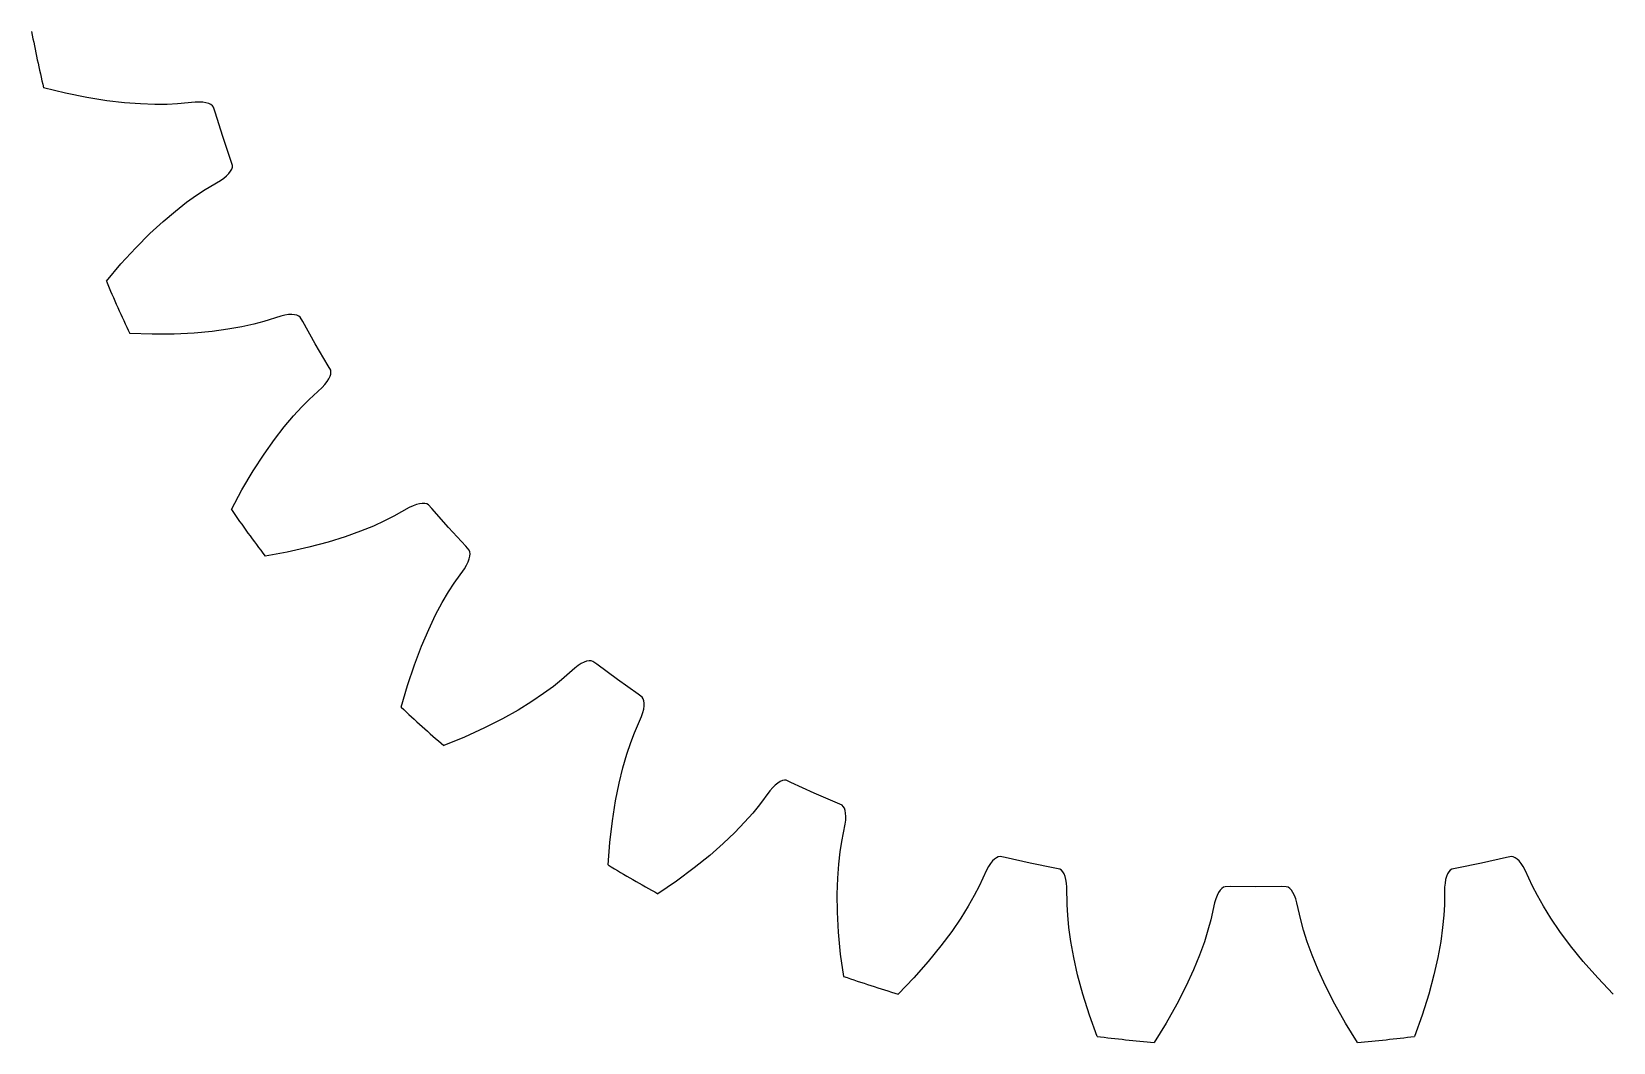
# Model space of a CAD drawing. Extents: x -16 to 23.7, y -15.9 to 15.9.
# Drawn here: x -15.72 to 4.59, y -15.95 to -2.97 of the extents above; entities that cross this region are included whole.
import ezdxf

# ---------------------------------------------------------------- set-up
doc = ezdxf.new("R2010")
doc.units = 0

msp = doc.modelspace()

# ---------------------------------------------------------------- linework, layer by layer
at = {"layer": 'layer1'}
for p, q in [((-15.29, -3.755), (-15.57, -3.686)), ((-15.013, -3.811), (-15.29, -3.755)), ((-14.759, -3.852), (-15.013, -3.811)), ((-14.529, -3.879), (-14.759, -3.852)), ((-14.323, -3.894), (-14.529, -3.879)), ((-14.142, -3.9), (-14.323, -3.894)), ((-13.984, -3.899), (-14.142, -3.9)), ((-13.851, -3.892), (-13.984, -3.899)), ((-13.624, -3.87), (-13.851, -3.892)), ((-13.571, -3.869), (-13.624, -3.87)), ((-13.524, -3.873), (-13.571, -3.869)), ((-13.484, -3.879), (-13.524, -3.873)), ((-13.449, -3.89), (-13.484, -3.879)), ((-13.421, -3.903), (-13.449, -3.89)), ((-13.4, -3.918), (-13.421, -3.903)), ((-13.385, -3.937), (-13.4, -3.918)), ((-13.365, -3.999), (-13.385, -3.937)), ((-13.267, -4.311), (-13.365, -3.999)), ((-13.163, -4.621), (-13.267, -4.311)), ((-13.143, -4.683), (-13.163, -4.621)), ((-13.297, -4.877), (-13.254, -4.846)), ((-13.254, -4.846), (-13.218, -4.816)), ((-13.218, -4.816), (-13.189, -4.787)), ((-13.189, -4.787), (-13.167, -4.759)), ((-13.167, -4.759), (-13.152, -4.732)), ((-13.152, -4.732), (-13.144, -4.706)), ((-13.144, -4.706), (-13.143, -4.683)), ((-13.733, -5.157), (-13.605, -5.066)), ((-13.605, -5.066), (-13.493, -4.993)), ((-13.493, -4.993), (-13.297, -4.877)), ((-14.034, -5.402), (-13.877, -5.269)), ((-13.877, -5.269), (-13.733, -5.157)), ((-14.204, -5.559), (-14.034, -5.402)), ((-14.386, -5.741), (-14.204, -5.559)), ((-14.577, -5.949), (-14.386, -5.741)), ((-14.763, -6.169), (-14.577, -5.949)), ((-12.739, -6.687), (-12.868, -6.721)), ((-12.521, -6.618), (-12.739, -6.687)), ((-12.47, -6.606), (-12.521, -6.618)), ((-12.424, -6.6), (-12.47, -6.606)), ((-12.382, -6.598), (-12.424, -6.6)), ((-12.347, -6.601), (-12.382, -6.598)), ((-12.317, -6.608), (-12.347, -6.601)), ((-12.293, -6.619), (-12.317, -6.608)), ((-12.274, -6.634), (-12.293, -6.619)), ((-12.241, -6.69), (-12.274, -6.634)), ((-12.081, -6.975), (-12.241, -6.69)), ((-14.175, -6.852), (-14.463, -6.843)), ((-13.892, -6.849), (-14.175, -6.852)), ((-13.636, -6.836), (-13.892, -6.849)), ((-13.405, -6.815), (-13.636, -6.836)), ((-13.201, -6.787), (-13.405, -6.815)), ((-13.022, -6.755), (-13.201, -6.787)), ((-12.868, -6.721), (-13.022, -6.755)), ((-11.914, -7.256), (-12.081, -6.975)), ((-11.882, -7.313), (-11.914, -7.256)), ((-11.878, -7.336), (-11.882, -7.313)), ((-11.992, -7.535), (-11.956, -7.496)), ((-11.956, -7.496), (-11.927, -7.459)), ((-11.927, -7.459), (-11.905, -7.424)), ((-11.905, -7.424), (-11.89, -7.392)), ((-11.89, -7.392), (-11.881, -7.363)), ((-11.881, -7.363), (-11.878, -7.336)), ((-12.254, -7.784), (-12.16, -7.689)), ((-12.16, -7.689), (-11.992, -7.535)), ((-12.478, -8.039), (-12.361, -7.9)), ((-12.361, -7.9), (-12.254, -7.784)), ((-12.604, -8.202), (-12.478, -8.039)), ((-12.738, -8.391), (-12.604, -8.202)), ((-12.878, -8.606), (-12.738, -8.391)), ((-13.021, -8.85), (-12.878, -8.606)), ((-13.157, -9.104), (-13.021, -8.85)), ((-10.872, -9.077), (-11.07, -9.189)), ((-10.824, -9.055), (-10.872, -9.077)), ((-10.78, -9.039), (-10.824, -9.055)), ((-10.74, -9.028), (-10.78, -9.039)), ((-10.705, -9.024), (-10.74, -9.028)), ((-10.674, -9.024), (-10.705, -9.024)), ((-10.648, -9.03), (-10.674, -9.024)), ((-10.627, -9.041), (-10.648, -9.03)), ((-10.583, -9.089), (-10.627, -9.041)), ((-10.367, -9.334), (-10.583, -9.089)), ((-11.333, -9.315), (-11.501, -9.383)), ((-11.189, -9.249), (-11.333, -9.315)), ((-11.07, -9.189), (-11.189, -9.249)), ((-10.145, -9.575), (-10.367, -9.334)), ((-11.916, -9.522), (-12.164, -9.588)), ((-11.695, -9.453), (-11.916, -9.522)), ((-11.501, -9.383), (-11.695, -9.453)), ((-12.44, -9.649), (-12.724, -9.7)), ((-12.164, -9.588), (-12.44, -9.649)), ((-10.102, -9.624), (-10.145, -9.575)), ((-10.116, -9.776), (-10.102, -9.737)), ((-10.094, -9.646), (-10.102, -9.624)), ((-10.102, -9.737), (-10.093, -9.703)), ((-10.091, -9.672), (-10.094, -9.646)), ((-10.093, -9.703), (-10.091, -9.672)), ((-10.296, -10.049), (-10.163, -9.863)), ((-10.163, -9.863), (-10.137, -9.818)), ((-10.137, -9.818), (-10.116, -9.776)), ((-10.368, -10.161), (-10.296, -10.049)), ((-10.534, -10.457), (-10.448, -10.297)), ((-10.448, -10.297), (-10.368, -10.161)), ((-10.623, -10.643), (-10.534, -10.457)), ((-10.715, -10.856), (-10.623, -10.643)), ((-10.807, -11.096), (-10.715, -10.856)), ((-10.897, -11.364), (-10.807, -11.096)), ((-8.747, -11.139), (-8.918, -11.29)), ((-8.705, -11.107), (-8.747, -11.139)), ((-8.665, -11.082), (-8.705, -11.107)), ((-8.628, -11.064), (-8.665, -11.082)), ((-8.595, -11.052), (-8.628, -11.064)), ((-8.564, -11.046), (-8.595, -11.052)), ((-8.538, -11.046), (-8.564, -11.046)), ((-8.515, -11.053), (-8.538, -11.046)), ((-8.462, -11.09), (-8.515, -11.053)), ((-8.2, -11.286), (-8.462, -11.09)), ((-10.977, -11.641), (-10.897, -11.364)), ((-9.022, -11.374), (-9.149, -11.468)), ((-8.918, -11.29), (-9.022, -11.374)), ((-7.933, -11.475), (-8.2, -11.286)), ((-9.299, -11.569), (-9.474, -11.678)), ((-9.149, -11.468), (-9.299, -11.569)), ((-7.88, -11.514), (-7.933, -11.475)), ((-7.868, -11.533), (-7.88, -11.514)), ((-7.859, -11.559), (-7.868, -11.533)), ((-7.855, -11.589), (-7.859, -11.559)), ((-9.474, -11.678), (-9.676, -11.791)), ((-7.981, -11.97), (-7.89, -11.761)), ((-7.89, -11.761), (-7.874, -11.711)), ((-7.874, -11.711), (-7.862, -11.666)), ((-7.862, -11.666), (-7.856, -11.625)), ((-7.856, -11.625), (-7.855, -11.589)), ((-9.905, -11.908), (-10.162, -12.025)), ((-9.676, -11.791), (-9.905, -11.908)), ((-8.029, -12.095), (-7.981, -11.97)), ((-10.162, -12.025), (-10.429, -12.134)), ((-8.079, -12.245), (-8.029, -12.095)), ((-8.13, -12.419), (-8.079, -12.245)), ((-8.178, -12.619), (-8.13, -12.419)), ((-6.081, -12.585), (-6.109, -12.597)), ((-6.054, -12.58), (-6.081, -12.585)), ((-6.031, -12.581), (-6.054, -12.58)), ((-5.971, -12.607), (-6.031, -12.581)), ((-8.224, -12.846), (-8.178, -12.619)), ((-6.24, -12.714), (-6.376, -12.897)), ((-6.205, -12.674), (-6.24, -12.714)), ((-6.172, -12.642), (-6.205, -12.674)), ((-6.139, -12.616), (-6.172, -12.642)), ((-6.109, -12.597), (-6.139, -12.616)), ((-5.674, -12.744), (-5.971, -12.607)), ((-5.374, -12.874), (-5.674, -12.744)), ((-8.264, -13.1), (-8.224, -12.846)), ((-6.46, -13.001), (-6.565, -13.119)), ((-6.376, -12.897), (-6.46, -13.001)), ((-5.314, -12.9), (-5.374, -12.874)), ((-5.298, -12.917), (-5.314, -12.9)), ((-5.284, -12.94), (-5.298, -12.917)), ((-5.274, -12.969), (-5.284, -12.94)), ((-5.268, -13.004), (-5.274, -12.969)), ((-8.296, -13.381), (-8.264, -13.1)), ((-6.565, -13.119), (-6.69, -13.25)), ((-5.318, -13.368), (-5.273, -13.145)), ((-5.273, -13.145), (-5.267, -13.092)), ((-5.265, -13.045), (-5.268, -13.004)), ((-5.267, -13.092), (-5.265, -13.045)), ((-8.317, -13.668), (-8.296, -13.381)), ((-6.839, -13.392), (-7.013, -13.545)), ((-6.69, -13.25), (-6.839, -13.392)), ((-5.339, -13.5), (-5.318, -13.368)), ((-7.013, -13.545), (-7.213, -13.707)), ((-5.357, -13.657), (-5.339, -13.5)), ((-3.356, -13.592), (-3.382, -13.617)), ((-3.331, -13.575), (-3.356, -13.592)), ((-3.307, -13.564), (-3.331, -13.575)), ((-3.283, -13.56), (-3.307, -13.564)), ((-3.22, -13.573), (-3.283, -13.56)), ((-2.9, -13.645), (-3.22, -13.573)), ((3.22, -13.573), (2.9, -13.645)), ((3.283, -13.56), (3.22, -13.573)), ((3.307, -13.564), (3.283, -13.56)), ((3.331, -13.575), (3.307, -13.564)), ((3.356, -13.592), (3.331, -13.575)), ((3.382, -13.617), (3.356, -13.592)), ((-7.213, -13.707), (-7.44, -13.875)), ((-5.37, -13.838), (-5.357, -13.657)), ((-3.46, -13.733), (-3.555, -13.941)), ((-3.434, -13.688), (-3.46, -13.733)), ((-3.408, -13.649), (-3.434, -13.688)), ((-3.382, -13.617), (-3.408, -13.649)), ((-2.58, -13.709), (-2.9, -13.645)), ((-2.516, -13.723), (-2.58, -13.709)), ((-2.496, -13.736), (-2.516, -13.723)), ((-2.478, -13.756), (-2.496, -13.736)), ((-2.462, -13.782), (-2.478, -13.756)), ((-2.449, -13.815), (-2.462, -13.782)), ((2.462, -13.782), (2.449, -13.815)), ((2.478, -13.756), (2.462, -13.782)), ((2.496, -13.736), (2.478, -13.756)), ((2.516, -13.723), (2.496, -13.736)), ((2.58, -13.709), (2.516, -13.723)), ((2.9, -13.645), (2.58, -13.709)), ((3.408, -13.649), (3.382, -13.617)), ((3.434, -13.688), (3.408, -13.649)), ((3.46, -13.733), (3.434, -13.688)), ((3.555, -13.941), (3.46, -13.733)), ((-7.44, -13.875), (-7.679, -14.037)), ((-5.376, -14.044), (-5.37, -13.838)), ((-3.555, -13.941), (-3.616, -14.06)), ((-2.438, -13.855), (-2.449, -13.815)), ((-2.43, -13.901), (-2.438, -13.855)), ((-2.425, -13.954), (-2.43, -13.901)), ((-2.423, -14.182), (-2.425, -13.954)), ((-0.457, -13.993), (-0.477, -14.023)), ((-0.436, -13.971), (-0.457, -13.993)), ((-0.414, -13.955), (-0.436, -13.971)), ((-0.392, -13.947), (-0.414, -13.955)), ((-0.327, -13.946), (-0.392, -13.947)), ((0, -13.95), (-0.327, -13.946)), ((0.327, -13.946), (0, -13.95)), ((0.392, -13.947), (0.327, -13.946)), ((0.414, -13.955), (0.392, -13.947)), ((0.436, -13.971), (0.414, -13.955)), ((0.457, -13.993), (0.436, -13.971)), ((0.477, -14.023), (0.457, -13.993)), ((2.425, -13.954), (2.423, -14.182)), ((2.43, -13.901), (2.425, -13.954)), ((2.438, -13.855), (2.43, -13.901)), ((2.449, -13.815), (2.438, -13.855)), ((3.616, -14.06), (3.555, -13.941)), ((-5.373, -14.276), (-5.376, -14.044)), ((-3.694, -14.197), (-3.789, -14.351)), ((-3.616, -14.06), (-3.694, -14.197)), ((-2.416, -14.315), (-2.423, -14.182)), ((-0.529, -14.153), (-0.579, -14.375)), ((-0.514, -14.102), (-0.529, -14.153)), ((-0.496, -14.059), (-0.514, -14.102)), ((-0.477, -14.023), (-0.496, -14.059)), ((0.496, -14.059), (0.477, -14.023)), ((0.514, -14.102), (0.496, -14.059)), ((0.529, -14.153), (0.514, -14.102)), ((0.579, -14.375), (0.529, -14.153)), ((2.423, -14.182), (2.416, -14.315)), ((3.694, -14.197), (3.616, -14.06)), ((3.789, -14.351), (3.694, -14.197)), ((-5.36, -14.532), (-5.373, -14.276)), ((-3.789, -14.351), (-3.905, -14.522)), ((-2.4, -14.472), (-2.416, -14.315)), ((-0.579, -14.375), (-0.614, -14.504)), ((0.614, -14.504), (0.579, -14.375)), ((2.416, -14.315), (2.4, -14.472)), ((3.905, -14.522), (3.789, -14.351)), ((-5.333, -14.813), (-5.36, -14.532)), ((-3.905, -14.522), (-4.044, -14.708)), ((-2.375, -14.652), (-2.4, -14.472)), ((-0.614, -14.504), (-0.661, -14.655)), ((0.661, -14.655), (0.614, -14.504)), ((2.4, -14.472), (2.375, -14.652)), ((4.044, -14.708), (3.905, -14.522)), ((-5.293, -15.099), (-5.333, -14.813)), ((-4.044, -14.708), (-4.206, -14.907)), ((-2.339, -14.855), (-2.375, -14.652)), ((-0.723, -14.826), (-0.801, -15.016)), ((-0.661, -14.655), (-0.723, -14.826)), ((0.723, -14.826), (0.661, -14.655)), ((0.801, -15.016), (0.723, -14.826)), ((2.375, -14.652), (2.339, -14.855)), ((4.206, -14.907), (4.044, -14.708)), ((-4.206, -14.907), (-4.393, -15.119)), ((-2.288, -15.081), (-2.339, -14.855)), ((-0.801, -15.016), (-0.898, -15.227)), ((0.898, -15.227), (0.801, -15.016)), ((2.339, -14.855), (2.288, -15.081)), ((4.393, -15.119), (4.206, -14.907)), ((-4.393, -15.119), (-4.592, -15.327)), ((-2.221, -15.329), (-2.288, -15.081)), ((-0.898, -15.227), (-1.014, -15.456)), ((1.014, -15.456), (0.898, -15.227)), ((2.288, -15.081), (2.221, -15.329)), ((4.592, -15.327), (4.393, -15.119)), ((-2.136, -15.598), (-2.221, -15.329)), ((2.221, -15.329), (2.136, -15.598)), ((-2.039, -15.87), (-2.136, -15.598)), ((-1.014, -15.456), (-1.153, -15.702)), ((1.153, -15.702), (1.014, -15.456)), ((2.136, -15.598), (2.039, -15.87)), ((-1.153, -15.702), (-1.305, -15.947)), ((1.305, -15.947), (1.153, -15.702))]:
    msp.add_line(p, q, dxfattribs=at)
for start, end in [(190.68, 193.32), (202.68, 205.32), (214.68, 217.32), (226.68, 229.32), (238.68, 241.32), (250.68, 253.32), (262.68, 265.32), (274.68, 277.32)]:
    msp.add_arc((0, 0), 16, start, end, dxfattribs=at)
at = {"layer": 'layer3'}
for p, q in [((-15.29, -3.755), (-15.57, -3.686)), ((-15.013, -3.811), (-15.29, -3.755)), ((-14.759, -3.852), (-15.013, -3.811)), ((-14.529, -3.879), (-14.759, -3.852)), ((-14.323, -3.894), (-14.529, -3.879)), ((-14.142, -3.9), (-14.323, -3.894)), ((-13.984, -3.899), (-14.142, -3.9)), ((-13.851, -3.892), (-13.984, -3.899)), ((-13.624, -3.87), (-13.851, -3.892)), ((-13.571, -3.869), (-13.624, -3.87)), ((-13.524, -3.873), (-13.571, -3.869)), ((-13.484, -3.879), (-13.524, -3.873)), ((-13.449, -3.89), (-13.484, -3.879)), ((-13.421, -3.903), (-13.449, -3.89)), ((-13.4, -3.918), (-13.421, -3.903)), ((-13.385, -3.937), (-13.4, -3.918)), ((-13.365, -3.999), (-13.385, -3.937)), ((-13.267, -4.311), (-13.365, -3.999)), ((-13.163, -4.621), (-13.267, -4.311)), ((-13.143, -4.683), (-13.163, -4.621)), ((-13.297, -4.877), (-13.254, -4.846)), ((-13.254, -4.846), (-13.218, -4.816)), ((-13.218, -4.816), (-13.189, -4.787)), ((-13.189, -4.787), (-13.167, -4.759)), ((-13.167, -4.759), (-13.152, -4.732)), ((-13.152, -4.732), (-13.144, -4.706)), ((-13.144, -4.706), (-13.143, -4.683)), ((-13.733, -5.157), (-13.605, -5.066)), ((-13.605, -5.066), (-13.493, -4.993)), ((-13.493, -4.993), (-13.297, -4.877)), ((-14.034, -5.402), (-13.877, -5.269)), ((-13.877, -5.269), (-13.733, -5.157)), ((-14.204, -5.559), (-14.034, -5.402)), ((-14.386, -5.741), (-14.204, -5.559)), ((-14.577, -5.949), (-14.386, -5.741)), ((-14.763, -6.169), (-14.577, -5.949)), ((-12.739, -6.687), (-12.868, -6.721)), ((-12.521, -6.618), (-12.739, -6.687)), ((-12.47, -6.606), (-12.521, -6.618)), ((-12.424, -6.6), (-12.47, -6.606)), ((-12.382, -6.598), (-12.424, -6.6)), ((-12.347, -6.601), (-12.382, -6.598)), ((-12.317, -6.608), (-12.347, -6.601)), ((-12.293, -6.619), (-12.317, -6.608)), ((-12.274, -6.634), (-12.293, -6.619)), ((-12.241, -6.69), (-12.274, -6.634)), ((-12.081, -6.975), (-12.241, -6.69)), ((-14.175, -6.852), (-14.463, -6.843)), ((-13.892, -6.849), (-14.175, -6.852)), ((-13.636, -6.836), (-13.892, -6.849)), ((-13.405, -6.815), (-13.636, -6.836)), ((-13.201, -6.787), (-13.405, -6.815)), ((-13.022, -6.755), (-13.201, -6.787)), ((-12.868, -6.721), (-13.022, -6.755)), ((-11.914, -7.256), (-12.081, -6.975)), ((-11.882, -7.313), (-11.914, -7.256)), ((-11.878, -7.336), (-11.882, -7.313)), ((-11.992, -7.535), (-11.956, -7.496)), ((-11.956, -7.496), (-11.927, -7.459)), ((-11.927, -7.459), (-11.905, -7.424)), ((-11.905, -7.424), (-11.89, -7.392)), ((-11.89, -7.392), (-11.881, -7.363)), ((-11.881, -7.363), (-11.878, -7.336)), ((-12.254, -7.784), (-12.16, -7.689)), ((-12.16, -7.689), (-11.992, -7.535)), ((-12.478, -8.039), (-12.361, -7.9)), ((-12.361, -7.9), (-12.254, -7.784)), ((-12.604, -8.202), (-12.478, -8.039)), ((-12.738, -8.391), (-12.604, -8.202)), ((-12.878, -8.606), (-12.738, -8.391)), ((-13.021, -8.85), (-12.878, -8.606)), ((-13.157, -9.104), (-13.021, -8.85)), ((-10.872, -9.077), (-11.07, -9.189)), ((-10.824, -9.055), (-10.872, -9.077)), ((-10.78, -9.039), (-10.824, -9.055)), ((-10.74, -9.028), (-10.78, -9.039)), ((-10.705, -9.024), (-10.74, -9.028)), ((-10.674, -9.024), (-10.705, -9.024)), ((-10.648, -9.03), (-10.674, -9.024)), ((-10.627, -9.041), (-10.648, -9.03)), ((-10.583, -9.089), (-10.627, -9.041)), ((-10.367, -9.334), (-10.583, -9.089)), ((-11.333, -9.315), (-11.501, -9.383)), ((-11.189, -9.249), (-11.333, -9.315)), ((-11.07, -9.189), (-11.189, -9.249)), ((-10.145, -9.575), (-10.367, -9.334)), ((-11.916, -9.522), (-12.164, -9.588)), ((-11.695, -9.453), (-11.916, -9.522)), ((-11.501, -9.383), (-11.695, -9.453)), ((-12.44, -9.649), (-12.724, -9.7)), ((-12.164, -9.588), (-12.44, -9.649)), ((-10.102, -9.624), (-10.145, -9.575)), ((-10.116, -9.776), (-10.102, -9.737)), ((-10.094, -9.646), (-10.102, -9.624)), ((-10.102, -9.737), (-10.093, -9.703)), ((-10.091, -9.672), (-10.094, -9.646)), ((-10.093, -9.703), (-10.091, -9.672)), ((-10.296, -10.049), (-10.163, -9.863)), ((-10.163, -9.863), (-10.137, -9.818)), ((-10.137, -9.818), (-10.116, -9.776)), ((-10.368, -10.161), (-10.296, -10.049)), ((-10.534, -10.457), (-10.448, -10.297)), ((-10.448, -10.297), (-10.368, -10.161)), ((-10.623, -10.643), (-10.534, -10.457)), ((-10.715, -10.856), (-10.623, -10.643)), ((-10.807, -11.096), (-10.715, -10.856)), ((-10.897, -11.364), (-10.807, -11.096)), ((-8.747, -11.139), (-8.918, -11.29)), ((-8.705, -11.107), (-8.747, -11.139)), ((-8.665, -11.082), (-8.705, -11.107)), ((-8.628, -11.064), (-8.665, -11.082)), ((-8.595, -11.052), (-8.628, -11.064)), ((-8.564, -11.046), (-8.595, -11.052)), ((-8.538, -11.046), (-8.564, -11.046)), ((-8.515, -11.053), (-8.538, -11.046)), ((-8.462, -11.09), (-8.515, -11.053)), ((-8.2, -11.286), (-8.462, -11.09)), ((-10.977, -11.641), (-10.897, -11.364)), ((-9.022, -11.374), (-9.149, -11.468)), ((-8.918, -11.29), (-9.022, -11.374)), ((-7.933, -11.475), (-8.2, -11.286)), ((-9.299, -11.569), (-9.474, -11.678)), ((-9.149, -11.468), (-9.299, -11.569)), ((-7.88, -11.514), (-7.933, -11.475)), ((-7.868, -11.533), (-7.88, -11.514)), ((-7.859, -11.559), (-7.868, -11.533)), ((-7.855, -11.589), (-7.859, -11.559)), ((-9.474, -11.678), (-9.676, -11.791)), ((-7.981, -11.97), (-7.89, -11.761)), ((-7.89, -11.761), (-7.874, -11.711)), ((-7.874, -11.711), (-7.862, -11.666)), ((-7.862, -11.666), (-7.856, -11.625)), ((-7.856, -11.625), (-7.855, -11.589)), ((-9.905, -11.908), (-10.162, -12.025)), ((-9.676, -11.791), (-9.905, -11.908)), ((-8.029, -12.095), (-7.981, -11.97)), ((-10.162, -12.025), (-10.429, -12.134)), ((-8.079, -12.245), (-8.029, -12.095)), ((-8.13, -12.419), (-8.079, -12.245)), ((-8.178, -12.619), (-8.13, -12.419)), ((-6.081, -12.585), (-6.109, -12.597)), ((-6.054, -12.58), (-6.081, -12.585)), ((-6.031, -12.581), (-6.054, -12.58)), ((-5.971, -12.607), (-6.031, -12.581)), ((-8.224, -12.846), (-8.178, -12.619)), ((-6.24, -12.714), (-6.376, -12.897)), ((-6.205, -12.674), (-6.24, -12.714)), ((-6.172, -12.642), (-6.205, -12.674)), ((-6.139, -12.616), (-6.172, -12.642)), ((-6.109, -12.597), (-6.139, -12.616)), ((-5.674, -12.744), (-5.971, -12.607)), ((-5.374, -12.874), (-5.674, -12.744)), ((-8.264, -13.1), (-8.224, -12.846)), ((-6.46, -13.001), (-6.565, -13.119)), ((-6.376, -12.897), (-6.46, -13.001)), ((-5.314, -12.9), (-5.374, -12.874)), ((-5.298, -12.917), (-5.314, -12.9)), ((-5.284, -12.94), (-5.298, -12.917)), ((-5.274, -12.969), (-5.284, -12.94)), ((-5.268, -13.004), (-5.274, -12.969)), ((-8.296, -13.381), (-8.264, -13.1)), ((-6.565, -13.119), (-6.69, -13.25)), ((-5.318, -13.368), (-5.273, -13.145)), ((-5.273, -13.145), (-5.267, -13.092)), ((-5.265, -13.045), (-5.268, -13.004)), ((-5.267, -13.092), (-5.265, -13.045)), ((-8.317, -13.668), (-8.296, -13.381)), ((-6.839, -13.392), (-7.013, -13.545)), ((-6.69, -13.25), (-6.839, -13.392)), ((-5.339, -13.5), (-5.318, -13.368)), ((-7.013, -13.545), (-7.213, -13.707)), ((-5.357, -13.657), (-5.339, -13.5)), ((-3.356, -13.592), (-3.382, -13.617)), ((-3.331, -13.575), (-3.356, -13.592)), ((-3.307, -13.564), (-3.331, -13.575)), ((-3.283, -13.56), (-3.307, -13.564)), ((-3.22, -13.573), (-3.283, -13.56)), ((-2.9, -13.645), (-3.22, -13.573)), ((3.22, -13.573), (2.9, -13.645)), ((3.283, -13.56), (3.22, -13.573)), ((3.307, -13.564), (3.283, -13.56)), ((3.331, -13.575), (3.307, -13.564)), ((3.356, -13.592), (3.331, -13.575)), ((3.382, -13.617), (3.356, -13.592)), ((-7.213, -13.707), (-7.44, -13.875)), ((-5.37, -13.838), (-5.357, -13.657)), ((-3.46, -13.733), (-3.555, -13.941)), ((-3.434, -13.688), (-3.46, -13.733)), ((-3.408, -13.649), (-3.434, -13.688)), ((-3.382, -13.617), (-3.408, -13.649)), ((-2.58, -13.709), (-2.9, -13.645)), ((-2.516, -13.723), (-2.58, -13.709)), ((-2.496, -13.736), (-2.516, -13.723)), ((-2.478, -13.756), (-2.496, -13.736)), ((-2.462, -13.782), (-2.478, -13.756)), ((-2.449, -13.815), (-2.462, -13.782)), ((2.462, -13.782), (2.449, -13.815)), ((2.478, -13.756), (2.462, -13.782)), ((2.496, -13.736), (2.478, -13.756)), ((2.516, -13.723), (2.496, -13.736)), ((2.58, -13.709), (2.516, -13.723)), ((2.9, -13.645), (2.58, -13.709)), ((3.408, -13.649), (3.382, -13.617)), ((3.434, -13.688), (3.408, -13.649)), ((3.46, -13.733), (3.434, -13.688)), ((3.555, -13.941), (3.46, -13.733)), ((-7.44, -13.875), (-7.679, -14.037)), ((-5.376, -14.044), (-5.37, -13.838)), ((-3.555, -13.941), (-3.616, -14.06)), ((-2.438, -13.855), (-2.449, -13.815)), ((-2.43, -13.901), (-2.438, -13.855)), ((-2.425, -13.954), (-2.43, -13.901)), ((-2.423, -14.182), (-2.425, -13.954)), ((-0.457, -13.993), (-0.477, -14.023)), ((-0.436, -13.971), (-0.457, -13.993)), ((-0.414, -13.955), (-0.436, -13.971)), ((-0.392, -13.947), (-0.414, -13.955)), ((-0.327, -13.946), (-0.392, -13.947)), ((0, -13.95), (-0.327, -13.946)), ((0.327, -13.946), (0, -13.95)), ((0.392, -13.947), (0.327, -13.946)), ((0.414, -13.955), (0.392, -13.947)), ((0.436, -13.971), (0.414, -13.955)), ((0.457, -13.993), (0.436, -13.971)), ((0.477, -14.023), (0.457, -13.993)), ((2.425, -13.954), (2.423, -14.182)), ((2.43, -13.901), (2.425, -13.954)), ((2.438, -13.855), (2.43, -13.901)), ((2.449, -13.815), (2.438, -13.855)), ((3.616, -14.06), (3.555, -13.941)), ((-5.373, -14.276), (-5.376, -14.044)), ((-3.694, -14.197), (-3.789, -14.351)), ((-3.616, -14.06), (-3.694, -14.197)), ((-2.416, -14.315), (-2.423, -14.182)), ((-0.529, -14.153), (-0.579, -14.375)), ((-0.514, -14.102), (-0.529, -14.153)), ((-0.496, -14.059), (-0.514, -14.102)), ((-0.477, -14.023), (-0.496, -14.059)), ((0.496, -14.059), (0.477, -14.023)), ((0.514, -14.102), (0.496, -14.059)), ((0.529, -14.153), (0.514, -14.102)), ((0.579, -14.375), (0.529, -14.153)), ((2.423, -14.182), (2.416, -14.315)), ((3.694, -14.197), (3.616, -14.06)), ((3.789, -14.351), (3.694, -14.197)), ((-5.36, -14.532), (-5.373, -14.276)), ((-3.789, -14.351), (-3.905, -14.522)), ((-2.4, -14.472), (-2.416, -14.315)), ((-0.579, -14.375), (-0.614, -14.504)), ((0.614, -14.504), (0.579, -14.375)), ((2.416, -14.315), (2.4, -14.472)), ((3.905, -14.522), (3.789, -14.351)), ((-5.333, -14.813), (-5.36, -14.532)), ((-3.905, -14.522), (-4.044, -14.708)), ((-2.375, -14.652), (-2.4, -14.472)), ((-0.614, -14.504), (-0.661, -14.655)), ((0.661, -14.655), (0.614, -14.504)), ((2.4, -14.472), (2.375, -14.652)), ((4.044, -14.708), (3.905, -14.522)), ((-5.293, -15.099), (-5.333, -14.813)), ((-4.044, -14.708), (-4.206, -14.907)), ((-2.339, -14.855), (-2.375, -14.652)), ((-0.723, -14.826), (-0.801, -15.016)), ((-0.661, -14.655), (-0.723, -14.826)), ((0.723, -14.826), (0.661, -14.655)), ((0.801, -15.016), (0.723, -14.826)), ((2.375, -14.652), (2.339, -14.855)), ((4.206, -14.907), (4.044, -14.708)), ((-4.206, -14.907), (-4.393, -15.119)), ((-2.288, -15.081), (-2.339, -14.855)), ((-0.801, -15.016), (-0.898, -15.227)), ((0.898, -15.227), (0.801, -15.016)), ((2.339, -14.855), (2.288, -15.081)), ((4.393, -15.119), (4.206, -14.907)), ((-4.393, -15.119), (-4.592, -15.327)), ((-2.221, -15.329), (-2.288, -15.081)), ((-0.898, -15.227), (-1.014, -15.456)), ((1.014, -15.456), (0.898, -15.227)), ((2.288, -15.081), (2.221, -15.329)), ((4.592, -15.327), (4.393, -15.119)), ((-2.136, -15.598), (-2.221, -15.329)), ((2.221, -15.329), (2.136, -15.598)), ((-2.039, -15.87), (-2.136, -15.598)), ((-1.014, -15.456), (-1.153, -15.702)), ((1.153, -15.702), (1.014, -15.456)), ((2.136, -15.598), (2.039, -15.87)), ((-1.153, -15.702), (-1.305, -15.947)), ((1.305, -15.947), (1.153, -15.702))]:
    msp.add_line(p, q, dxfattribs=at)
for start, end in [(190.68, 193.32), (202.68, 205.32), (214.68, 217.32), (226.68, 229.32), (238.68, 241.32), (250.68, 253.32), (262.68, 265.32), (274.68, 277.32)]:
    msp.add_arc((0, 0), 16, start, end, dxfattribs=at)

doc.saveas('drawing.dxf')
